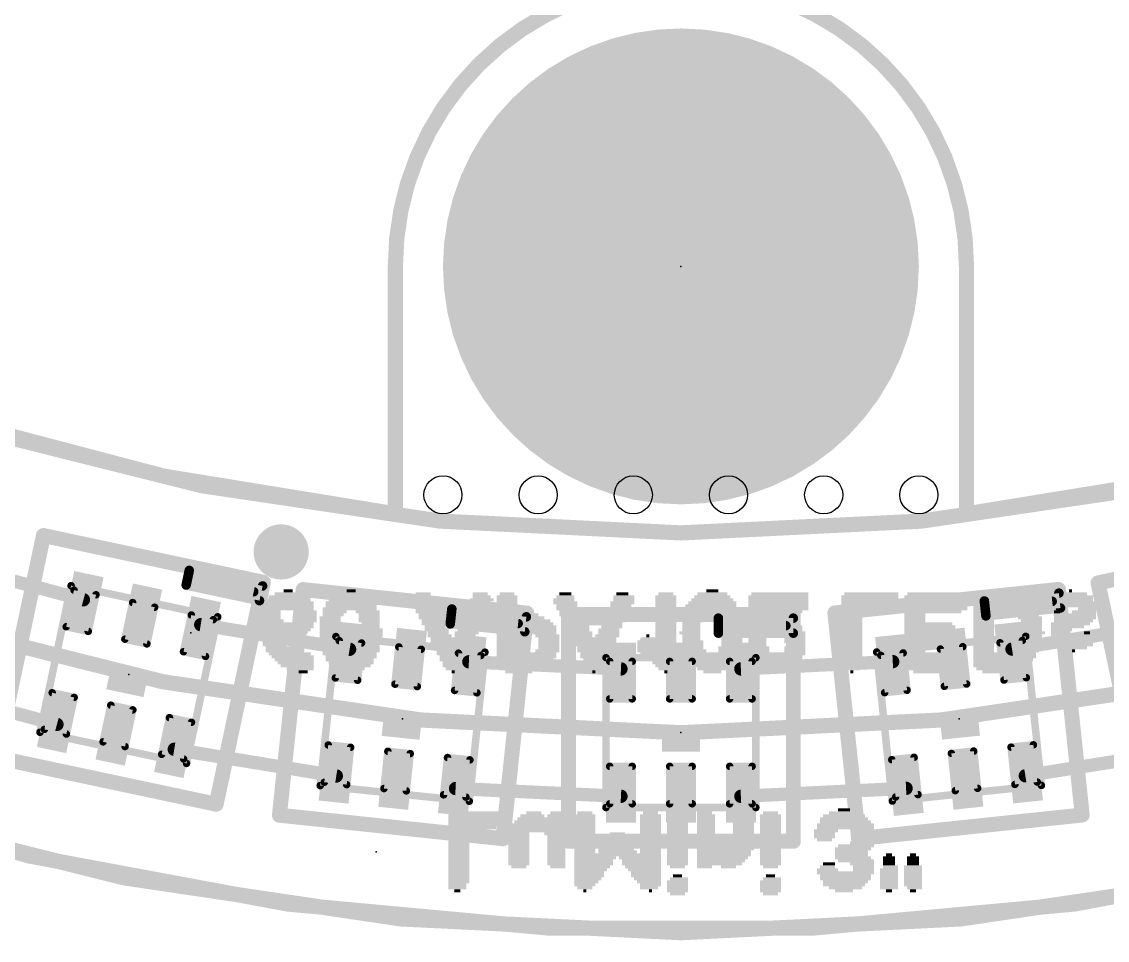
# Model space of a CAD drawing. Extents: x -10 to 92, y -62 to 76.
# Drawn here: x 29.3 to 43.79, y -0.1 to 12.15 of the extents above; entities that cross this region are included whole.
import ezdxf

# ---------------------------------------------------------------- set-up
doc = ezdxf.new("R2010")
doc.units = 0
for name, color, linetype in [('1', 12, 'CONTINUOUS'), ('16', 132, 'CONTINUOUS'), ('17', 110, 'CONTINUOUS'), ('18', 110, 'CONTINUOUS'), ('20', 53, 'CONTINUOUS'), ('21', 41, 'CONTINUOUS'), ('22', 40, 'CONTINUOUS'), ('23', 53, 'CONTINUOUS'), ('24', 53, 'CONTINUOUS'), ('51', 53, 'CONTINUOUS')]:
    doc.layers.add(name, color=color, linetype=linetype)

# ---------------------------------------------------------------- blocks, each defined once
blk = doc.blocks.new('RECT')
blk.add_solid([(-0.5, -0.5), (0.5, -0.5), (-0.5, 0.5), (0.5, 0.5)])
blk = doc.blocks.new('ROUNDP')
at = {"const_width": 0.5}
blk.add_lwpolyline([(0, -0.25, 1), (0, 0.25, 1), (0, -0.25)], format="xyb", dxfattribs=at)
blk = doc.blocks.new('ROUNDV')
at = {"const_width": 0.5}
blk.add_lwpolyline([(0, -0.25, 1), (0, 0.25, 1), (0, -0.25)], format="xyb", dxfattribs=at)

msp = doc.modelspace()

# ---------------------------------------------------------------- linework, layer by layer
at = {"layer": '1'}
for points, const_width in [([(38.1, 76.2, 2.4142), (76.2, 38.1)], 0.2032), ([(38.1, 73.533, 2.4142), (73.533, 38.1)], 0.2032), ([(30.1167, 4.3991, 1), (30.1397, 4.4849)], 0.0889), ([(31.7005, 4.1532, 1), (31.686, 4.0655)], 0.0889), ([(33.6725, 3.7375, 1), (33.687, 3.8252)], 0.0889), ([(42.5107, 3.8278, 1), (42.5247, 3.74)], 0.0889), ([(35.2731, 3.6585, 1), (35.2689, 3.5697)], 0.0889), ([(40.9286, 3.5723, 1), (40.9243, 3.6611)], 0.0889), ([(37.2979, 3.4751, 1), (37.3021, 3.5639)], 0.0889), ([(38.8979, 3.5639, 1), (38.9021, 3.4751)], 0.0889), ([(29.7632, 2.7362, 1), (29.7863, 2.8221)], 0.0889), ([(31.347, 2.4903, 1), (31.3326, 2.4026)], 0.0889), ([(33.4948, 2.0468, 1), (33.5093, 2.1346)], 0.0889), ([(42.6884, 2.1371, 1), (42.7024, 2.0493)], 0.0889), ([(35.0954, 1.9679, 1), (35.0912, 1.879)], 0.0889), ([(37.2979, 1.7751, 1), (37.3021, 1.8639)], 0.0889), ([(38.8979, 1.8639, 1), (38.9021, 1.7751)], 0.0889), ([(41.1063, 1.8816, 1), (41.102, 1.9704)], 0.0889)]:
    msp.add_lwpolyline(points, format="xyb", dxfattribs=dict(at, const_width=const_width))
at = {"layer": '1', "const_width": 0.1778}
for points in [[(28.1787, 4.9655), (30.1282, 4.442)], [(31.6932, 4.1093), (33.6797, 3.7814)], [(42.5177, 3.7839), (44.5017, 4.1017)], [(35.271, 3.6141), (37.3, 3.5195)], [(40.9265, 3.6167), (38.9, 3.5195)], [(27.6533, 3.3487), (29.7748, 2.7791)], [(31.3398, 2.4465), (33.5021, 2.0907)], [(42.6954, 2.0932), (44.8551, 2.4389)], [(35.0933, 1.9235), (37.3, 1.8195)], [(38.9, 1.8195), (41.1042, 1.926)]]:
    msp.add_lwpolyline(points, dxfattribs=at)
at = {"layer": '16', "const_width": 0.2032}
msp.add_lwpolyline([(0, 38.1, 2.4142), (38.1, 76.2)], format="xyb", dxfattribs=at)
at = {"layer": '20'}
for points, const_width in [([(5.588, 34.29, 0.3492), (34.29, 5.588)], 0.2032), ([(41.91, 5.588, 0.3492), (70.612, 34.29)], 0.2032), ([(38.1, 12.7, 0.4142), (34.29, 8.89)], 0.2032), ([(41.91, 8.89, 0.4142), (38.1, 12.7)], 0.2032), ([(34.3408, 8.89, 1), (34.2392, 8.89)], 0.1016), ([(41.9608, 8.89, 1), (41.8592, 8.89)], 0.1016), ([(13.8176, 8.7376, 0.359), (62.3824, 8.7376)], 0.2032), ([(34.2392, 8.89, 1), (34.3408, 8.89)], 0.1016), ([(41.8592, 8.89, 1), (41.9608, 8.89)], 0.1016), ([(34.2842, 5.5375, 1), (34.2958, 5.6385)], 0.1016), ([(41.9042, 5.6385, 1), (41.9158, 5.5375)], 0.1016), ([(34.2392, 5.588, 1), (34.3408, 5.588)], 0.1016), ([(41.8592, 5.588, 1), (41.9608, 5.588)], 0.1016)]:
    msp.add_lwpolyline(points, format="xyb", dxfattribs=dict(at, const_width=const_width))
at = {"layer": '20', "const_width": 0.2032}
for points in [[(34.29, 5.588), (34.29, 8.89)], [(41.91, 8.89), (41.91, 5.588)]]:
    msp.add_lwpolyline(points, dxfattribs=at)
at = {"layer": '20'}
for centre in [(34.925, 5.842), (36.195, 5.842), (37.465, 5.842), (38.735, 5.842), (40.005, 5.842), (41.275, 5.842)]:
    msp.add_circle(centre, 0.254, dxfattribs=at)
at = {"layer": '21'}
for points, const_width in [([(38.1, 0, 1), (38.1, 76.2, 1), (38.1, 0)], 0.2032), ([(38.1, 5.334, 1), (38.1, 70.866, 1), (38.1, 5.334)], 0.2032), ([(29.605, 5.3476, 1), (29.5843, 5.2497)], 0.1), ([(29.6436, 5.2883, 1), (29.5457, 5.309)], 0.1), ([(31.5264, 4.7672, 1), (31.5132, 4.705)], 0.0635), ([(31.5508, 4.7295, 1), (31.4887, 4.7427)], 0.0635), ([(31.5472, 4.865, 1), (31.534, 4.8029)], 0.0635), ([(31.5716, 4.8273, 1), (31.5095, 4.8405)], 0.0635), ([(31.5056, 4.6693, 1), (31.4924, 4.6072)], 0.0635), ([(31.4679, 4.6449, 1), (31.53, 4.6317)], 0.0635), ([(31.4887, 4.7427, 1), (31.5508, 4.7295)], 0.0635), ([(32.578, 4.6645, 1), (32.4802, 4.6853)], 0.1), ([(32.5498, 4.6194, 1), (32.4876, 4.6326)], 0.0635), ([(32.5187, 4.626, 1), (32.5395, 4.7238)], 0.1), ([(32.5121, 4.5949, 1), (32.5253, 4.6571)], 0.0635), ([(33.0648, 4.6273, 1), (33.0543, 4.5278)], 0.1), ([(33.1093, 4.5723, 1), (33.0098, 4.5828)], 0.1), ([(43.1876, 4.5853, 1), (43.0882, 4.5749)], 0.1), ([(43.1431, 4.5304, 1), (43.1327, 4.6298)], 0.1), ([(43.7147, 4.6777, 1), (43.6169, 4.6569)], 0.1), ([(43.6554, 4.7162, 1), (43.6762, 4.6184)], 0.1), ([(32.3935, 4.5179, 1), (32.4067, 4.58)], 0.0635), ([(32.4282, 4.4408, 1), (32.526, 4.42)], 0.1), ([(32.526, 4.42, 1), (32.4282, 4.4408)], 0.1), ([(32.4705, 4.3993, 1), (32.4837, 4.4614)], 0.0635), ([(43.1747, 4.5337, 1), (43.1115, 4.5271)], 0.0635), ([(43.1464, 4.4988, 1), (43.1398, 4.562)], 0.0635), ([(32.4461, 4.437, 1), (32.5082, 4.4238)], 0.0635), ([(35.0467, 4.3504, 1), (35.0401, 4.2872)], 0.0635), ([(35.075, 4.3155, 1), (35.0118, 4.3221)], 0.0635), ([(36.0929, 4.2588, 1), (35.9934, 4.2692)], 0.1), ([(36.0379, 4.2143, 1), (36.0484, 4.3137)], 0.1), ([(36.6, 4.2965, 1), (36.6, 4.1965)], 0.1), ([(36.65, 4.2465, 1), (36.55, 4.2465)], 0.1), ([(39.65, 4.2465, 1), (39.55, 4.2465)], 0.1), ([(39.6, 4.1965, 1), (39.6, 4.2965)], 0.1), ([(40.204, 4.2718, 1), (40.1046, 4.2613)], 0.1), ([(40.1491, 4.3163, 1), (40.1595, 4.2168)], 0.1), ([(42.1802, 4.4292, 1), (42.117, 4.4225)], 0.0635), ([(42.1453, 4.4574, 1), (42.1519, 4.3943)], 0.0635), ([(42.1557, 4.358, 1), (42.1624, 4.2948)], 0.0635), ([(42.1906, 4.3297, 1), (42.1275, 4.3231)], 0.0635), ([(42.1275, 4.3231, 1), (42.1906, 4.3297)], 0.0635), ([(43.0574, 4.3889, 1), (43.0508, 4.4521)], 0.0635), ([(43.2137, 4.3367, 1), (43.1143, 4.3263)], 0.1), ([(43.1143, 4.3263, 1), (43.2137, 4.3367)], 0.1), ([(43.1324, 4.3282, 1), (43.1956, 4.3348)], 0.0635), ([(43.1673, 4.2999, 1), (43.1607, 4.3631)], 0.0635), ([(35.0363, 4.2509, 1), (35.0296, 4.1878)], 0.0635), ([(35.0014, 4.2227, 1), (35.0645, 4.216)], 0.0635), ([(35.0645, 4.216, 1), (35.0014, 4.2227)], 0.0635), ([(36.0695, 4.2109, 1), (36.0063, 4.2176)], 0.0635), ([(36.0346, 4.1827, 1), (36.0412, 4.2458)], 0.0635), ([(38.6318, 4.1965, 1), (38.5682, 4.1965)], 0.0635), ([(38.6, 4.2283, 1), (38.6, 4.1648)], 0.0635), ([(39.6318, 4.1965, 1), (39.5682, 4.1965)], 0.0635), ([(39.6, 4.1648, 1), (39.6, 4.2283)], 0.0635), ([(42.1662, 4.2585, 1), (42.1728, 4.1954)], 0.0635), ([(42.1379, 4.2236, 1), (42.2011, 4.2303)], 0.0635), ([(35.0258, 4.1515, 1), (35.0192, 4.0883)], 0.0635), ([(34.9909, 4.1232, 1), (35.0541, 4.1166)], 0.0635), ([(35.9247, 4.0937, 1), (35.9313, 4.1568)], 0.0635), ([(35.9673, 4.0206, 1), (36.0667, 4.0101)], 0.1), ([(36.0667, 4.0101, 1), (35.9673, 4.0206)], 0.1), ([(36.0137, 3.9838, 1), (36.0203, 4.0469)], 0.0635), ([(38.6318, 4.0965, 1), (38.5682, 4.0965)], 0.0635), ([(38.5682, 4.0965, 1), (38.6318, 4.0965)], 0.0635), ([(38.6, 4.1283, 1), (38.6, 4.0648)], 0.0635), ([(38.6, 4.0283, 1), (38.6, 3.9648)], 0.0635), ([(39.5, 4.0648, 1), (39.5, 4.1283)], 0.0635), ([(39.65, 3.9965, 1), (39.55, 3.9965)], 0.1), ([(39.6, 3.9648, 1), (39.6, 4.0283)], 0.0635), ([(35.9854, 4.0187, 1), (36.0486, 4.012)], 0.0635), ([(38.5682, 3.9965, 1), (38.6318, 3.9965)], 0.0635), ([(39.55, 3.9965, 1), (39.65, 3.9965)], 0.1), ([(39.5682, 3.9965, 1), (39.6318, 3.9965)], 0.0635), ([(31.8508, 1.7245, 1), (31.9487, 1.7037)], 0.1), ([(31.8894, 1.6651, 1), (31.9101, 1.763)], 0.1), ([(32.7484, 1.6169, 1), (32.7379, 1.5174)], 0.1), ([(32.6934, 1.5724, 1), (32.7929, 1.5619)], 0.1), ([(43.4046, 1.5645, 1), (43.504, 1.5749)], 0.1), ([(43.4595, 1.52, 1), (43.4491, 1.6194)], 0.1), ([(35.677, 1.2588, 1), (35.7765, 1.2483)], 0.1), ([(35.7215, 1.2038, 1), (35.732, 1.3033)], 0.1), ([(36.6, 1.2695, 1), (36.6, 1.1695)], 0.1), ([(39.6, 1.1695, 1), (39.6, 1.2695)], 0.1), ([(40.4655, 1.3058, 1), (40.4759, 1.2064)], 0.1), ([(40.421, 1.2509, 1), (40.5204, 1.2613)], 0.1), ([(36.55, 1.2195, 1), (36.65, 1.2195)], 0.1), ([(39.55, 1.2195, 1), (39.65, 1.2195)], 0.1)]:
    msp.add_lwpolyline(points, format="xyb", dxfattribs=dict(at, const_width=const_width))
for points, const_width in [([(29.5947, 5.2986), (28.9653, 2.3378)], 0.2), ([(32.5291, 4.6749), (29.5947, 5.2986)], 0.2), ([(46.6003, 5.291), (43.6658, 4.6673)], 0.2), ([(31.499, 4.6383), (31.5198, 4.7361)], 0.127), ([(31.5198, 4.7361), (31.5406, 4.8339)], 0.127), ([(32.4001, 4.549), (31.5198, 4.7361)], 0.127), ([(31.5406, 4.8339), (32.5187, 4.626)], 0.127), ([(32.4771, 4.4304), (31.499, 4.6383)], 0.127), ([(32.4771, 4.4304), (32.5291, 4.6749)], 0.2), ([(32.5187, 4.626), (32.4771, 4.4304)], 0.127), ([(33.0596, 4.5776), (32.7432, 1.5672)], 0.2), ([(36.0431, 4.264), (33.0596, 4.5776)], 0.2), ([(43.1379, 4.5801), (40.1543, 4.2665)], 0.2), ([(43.164, 4.3315), (43.1379, 4.5801)], 0.2), ([(43.6658, 4.6673), (44.2952, 1.7064)], 0.2), ([(31.8997, 1.7141), (32.4771, 4.4304)], 0.2), ([(42.1486, 4.4259), (43.1431, 4.5304)], 0.127), ([(43.1431, 4.5304), (43.164, 4.3315)], 0.127), ([(35.0329, 4.2193), (35.0434, 4.3188)], 0.127), ([(35.0434, 4.3188), (36.0379, 4.2143)], 0.127), ([(36.017, 4.0154), (36.0431, 4.264)], 0.2), ([(39.6, 4.2465), (36.6, 4.2465)], 0.2), ([(36.6, 4.2465), (36.6, 1.2195)], 0.2), ([(39.6, 3.9965), (39.6, 4.2465)], 0.2), ([(40.1543, 4.2665), (40.4707, 1.2561)], 0.2), ([(42.159, 4.3264), (42.1486, 4.4259)], 0.127), ([(43.0541, 4.4205), (42.159, 4.3264)], 0.127), ([(42.1695, 4.227), (42.159, 4.3264)], 0.127), ([(43.164, 4.3315), (42.1695, 4.227)], 0.127), ([(43.4543, 1.5697), (43.164, 4.3315)], 0.2), ([(35.0225, 4.1199), (35.0329, 4.2193)], 0.127), ([(35.928, 4.1253), (35.0329, 4.2193)], 0.127), ([(36.0379, 4.2143), (36.017, 4.0154)], 0.127), ([(38.6, 4.0965), (38.6, 4.1965)], 0.127), ([(38.6, 4.1965), (39.6, 4.1965)], 0.127), ([(39.6, 4.1965), (39.6, 3.9965)], 0.127), ([(36.017, 4.0154), (35.0225, 4.1199)], 0.127), ([(35.7267, 1.2536), (36.017, 4.0154)], 0.2), ([(39.5, 4.0965), (38.6, 4.0965)], 0.127), ([(38.6, 3.9965), (38.6, 4.0965)], 0.127), ([(39.6, 3.9965), (38.6, 3.9965)], 0.127), ([(39.6, 1.2195), (39.6, 3.9965)], 0.2), ([(28.9653, 2.3378), (31.8997, 1.7141)], 0.2), ([(32.7432, 1.5672), (35.7267, 1.2536)], 0.2), ([(40.4707, 1.2561), (43.4543, 1.5697)], 0.2), ([(36.6, 1.2195), (39.6, 1.2195)], 0.2)]:
    msp.add_lwpolyline(points, dxfattribs=dict(at, const_width=const_width))
at = {"layer": '23'}
for p in [(38.1, 8.89), (30.734, 3.4442), (34.3865, 2.8524), (41.8109, 2.855), (38.1, 2.6695)]:
    msp.add_point(p, dxfattribs=at)
at = {"layer": '24'}
for p in [(31.5595, 4.0005), (34.036, 1.0795)]:
    msp.add_point(p, dxfattribs=at)
at = {"layer": '51', "const_width": 0.1}
for points in [[(29.5479, 2.674), (29.9638, 4.6303)], [(29.9638, 4.6303), (31.9201, 4.2145)], [(30.0023, 4.571), (29.8983, 4.0819)], [(30.2957, 4.5086), (30.0023, 4.571)], [(30.1918, 4.0195), (30.2957, 4.5086)], [(30.7848, 4.4047), (30.6808, 3.9156)], [(31.0782, 4.3423), (30.7848, 4.4047)], [(30.9743, 3.8532), (31.0782, 4.3423)], [(31.5673, 4.2383), (31.4634, 3.7493)], [(31.9201, 4.2145), (31.5042, 2.2582)], [(31.8608, 4.176), (31.5673, 4.2383)], [(31.7568, 3.6869), (31.8608, 4.176)], [(29.8983, 4.0819), (30.1918, 4.0195)], [(30.6808, 3.9156), (30.9743, 3.8532)], [(33.2875, 1.9624), (33.4965, 3.9515)], [(33.541, 3.8965), (33.4888, 3.3993)], [(33.4965, 3.9515), (35.4856, 3.7424)], [(33.8394, 3.8652), (33.541, 3.8965)], [(33.7871, 3.3679), (33.8394, 3.8652)], [(40.7119, 3.745), (42.7009, 3.954)], [(42.6564, 3.8991), (42.3581, 3.8677)], [(42.3581, 3.8677), (42.4103, 3.3704)], [(42.7087, 3.4018), (42.6564, 3.8991)], [(42.7009, 3.954), (42.91, 1.965)], [(31.4634, 3.7493), (31.7568, 3.6869)], [(34.3366, 3.8129), (34.2844, 3.3156)], [(34.635, 3.7815), (34.3366, 3.8129)], [(34.5827, 3.2843), (34.635, 3.7815)], [(35.1323, 3.7293), (35.08, 3.232)], [(35.4306, 3.6979), (35.1323, 3.7293)], [(35.4856, 3.7424), (35.2765, 1.7534)], [(40.9209, 1.7559), (40.7119, 3.745)], [(41.0652, 3.7318), (40.7668, 3.7005)], [(41.1175, 3.2346), (41.0652, 3.7318)], [(41.8608, 3.8154), (41.5625, 3.7841)], [(41.5625, 3.7841), (41.6147, 3.2868)], [(41.9131, 3.3182), (41.8608, 3.8154)], [(35.3784, 3.2006), (35.4306, 3.6979)], [(37.1, 1.6695), (37.1, 3.6695)], [(37.1, 3.6695), (39.1, 3.6695)], [(37.45, 3.6195), (37.15, 3.6195)], [(37.15, 3.6195), (37.15, 3.1195)], [(37.45, 3.1195), (37.45, 3.6195)], [(38.25, 3.6195), (37.95, 3.6195)], [(37.95, 3.6195), (37.95, 3.1195)], [(38.25, 3.1195), (38.25, 3.6195)], [(39.05, 3.6195), (38.75, 3.6195)], [(38.75, 3.6195), (38.75, 3.1195)], [(39.05, 3.1195), (39.05, 3.6195)], [(39.1, 3.6695), (39.1, 1.6695)], [(40.7668, 3.7005), (40.8191, 3.2032)], [(33.4888, 3.3993), (33.7871, 3.3679)], [(34.2844, 3.3156), (34.5827, 3.2843)], [(41.6147, 3.2868), (41.9131, 3.3182)], [(42.4103, 3.3704), (42.7087, 3.4018)], [(29.6072, 2.7125), (29.7112, 3.2016)], [(29.7112, 3.2016), (30.0046, 3.1392)], [(30.0046, 3.1392), (29.9007, 2.6501)], [(35.08, 3.232), (35.3784, 3.2006)], [(40.8191, 3.2032), (41.1175, 3.2346)], [(30.3898, 2.5462), (30.4937, 3.0353)], [(30.4937, 3.0353), (30.7872, 2.9729)], [(37.15, 3.1195), (37.45, 3.1195)], [(37.95, 3.1195), (38.25, 3.1195)], [(38.75, 3.1195), (39.05, 3.1195)], [(30.7872, 2.9729), (30.6832, 2.4838)], [(31.2762, 2.8689), (31.1723, 2.3799)], [(31.5697, 2.8066), (31.2762, 2.8689)], [(29.9007, 2.6501), (29.6072, 2.7125)], [(31.4657, 2.3175), (31.5697, 2.8066)], [(31.5042, 2.2582), (29.5479, 2.674)], [(30.6832, 2.4838), (30.3898, 2.5462)], [(33.3424, 2.0069), (33.3947, 2.5042)], [(33.3947, 2.5042), (33.693, 2.4728)], [(33.693, 2.4728), (33.6408, 1.9756)], [(34.138, 1.9233), (34.1903, 2.4206)], [(34.1903, 2.4206), (34.4887, 2.3892)], [(41.7088, 2.3917), (42.0072, 2.4231)], [(42.0072, 2.4231), (42.0594, 1.9258)], [(42.8028, 2.5067), (42.5044, 2.4754)], [(42.5044, 2.4754), (42.5567, 1.9781)], [(42.855, 2.0095), (42.8028, 2.5067)], [(31.1723, 2.3799), (31.4657, 2.3175)], [(34.4887, 2.3892), (34.4364, 1.8919)], [(34.9859, 2.3369), (34.9337, 1.8397)], [(35.2843, 2.3056), (34.9859, 2.3369)], [(35.232, 1.8083), (35.2843, 2.3056)], [(40.9132, 2.3081), (41.2115, 2.3395)], [(40.9654, 1.8109), (40.9132, 2.3081)], [(41.2115, 2.3395), (41.2638, 1.8422)], [(41.7611, 1.8945), (41.7088, 2.3917)], [(37.15, 1.7195), (37.15, 2.2195)], [(37.15, 2.2195), (37.45, 2.2195)], [(37.45, 2.2195), (37.45, 1.7195)], [(37.95, 1.7195), (37.95, 2.2195)], [(37.95, 2.2195), (38.25, 2.2195)], [(38.25, 2.2195), (38.25, 1.7195)], [(38.75, 2.2195), (38.75, 1.7195)], [(39.05, 2.2195), (38.75, 2.2195)], [(39.05, 1.7195), (39.05, 2.2195)], [(33.6408, 1.9756), (33.3424, 2.0069)], [(42.5567, 1.9781), (42.855, 2.0095)], [(35.2765, 1.7534), (33.2875, 1.9624)], [(34.4364, 1.8919), (34.138, 1.9233)], [(34.9337, 1.8397), (35.232, 1.8083)], [(42.91, 1.965), (40.9209, 1.7559)], [(41.2638, 1.8422), (40.9654, 1.8109)], [(42.0594, 1.9258), (41.7611, 1.8945)], [(37.45, 1.7195), (37.15, 1.7195)], [(38.25, 1.7195), (37.95, 1.7195)], [(38.75, 1.7195), (39.05, 1.7195)], [(39.1, 1.6695), (37.1, 1.6695)]]:
    msp.add_lwpolyline(points, dxfattribs=at)
at = {"layer": '51', "const_width": 0.05}
for points in [[(29.969, 4.6548, 1), (29.9586, 4.6058)], [(29.9882, 4.6251, 1), (29.9393, 4.6355)], [(30.0075, 4.5955, 1), (29.9971, 4.5465)], [(30.0267, 4.5658, 1), (29.9778, 4.5762)], [(30.3202, 4.5034, 1), (30.2713, 4.5138)], [(30.2905, 4.4842, 1), (30.3009, 4.5331)], [(30.79, 4.4291, 1), (30.7796, 4.3802)], [(30.8092, 4.3995, 1), (30.7603, 4.4099)], [(31.1027, 4.3371, 1), (31.0538, 4.3475)], [(31.073, 4.3178, 1), (31.0834, 4.3667)], [(31.5725, 4.2628, 1), (31.5621, 4.2139)], [(31.5918, 4.2331, 1), (31.5429, 4.2435)], [(31.8852, 4.1708, 1), (31.8363, 4.1812)], [(31.8556, 4.1515, 1), (31.866, 4.2004)], [(31.9445, 4.2093, 1), (31.8956, 4.2197)], [(31.9149, 4.19, 1), (31.9253, 4.2389)], [(29.9035, 4.1064, 1), (29.8931, 4.0575)], [(29.8739, 4.0871, 1), (29.9228, 4.0767)], [(30.1866, 3.9951, 1), (30.197, 4.044)], [(30.1673, 4.0247, 1), (30.2162, 4.0143)], [(30.686, 3.94, 1), (30.6756, 3.8911)], [(30.6564, 3.9208, 1), (30.7053, 3.9104)], [(33.4991, 3.9763, 1), (33.4939, 3.9266)], [(33.5214, 3.9489, 1), (33.4717, 3.9541)], [(33.5436, 3.9214, 1), (33.5384, 3.8717)], [(33.5659, 3.8939, 1), (33.5162, 3.8991)], [(33.8642, 3.8625, 1), (33.8145, 3.8678)], [(33.8368, 3.8403, 1), (33.842, 3.89)], [(42.3829, 3.8703, 1), (42.3332, 3.8651)], [(42.3555, 3.8926, 1), (42.3607, 3.8428)], [(42.6813, 3.9017, 1), (42.6316, 3.8964)], [(42.659, 3.8742, 1), (42.6538, 3.9239)], [(42.7258, 3.9566, 1), (42.6761, 3.9514)], [(42.7035, 3.9291, 1), (42.6983, 3.9789)], [(30.9498, 3.8584, 1), (30.9987, 3.848)], [(30.9691, 3.8288, 1), (30.9795, 3.8777)], [(31.4686, 3.7737, 1), (31.4582, 3.7248)], [(31.4389, 3.7545, 1), (31.4878, 3.7441)], [(34.3393, 3.8378, 1), (34.334, 3.788)], [(34.3615, 3.8103, 1), (34.3118, 3.8155)], [(34.6599, 3.7789, 1), (34.6101, 3.7841)], [(34.6324, 3.7567, 1), (34.6376, 3.8064)], [(35.1349, 3.7541, 1), (35.1296, 3.7044)], [(35.1571, 3.7267, 1), (35.1074, 3.7319)], [(35.5104, 3.7398, 1), (35.4607, 3.745)], [(35.483, 3.7175, 1), (35.4882, 3.7673)], [(40.7368, 3.7476, 1), (40.687, 3.7423)], [(40.7093, 3.7698, 1), (40.7145, 3.7201)], [(41.0901, 3.7344, 1), (41.0403, 3.7292)], [(41.0678, 3.7069, 1), (41.0626, 3.7567)], [(41.5873, 3.7867, 1), (41.5376, 3.7815)], [(41.5598, 3.8089, 1), (41.5651, 3.7592)], [(41.8857, 3.818, 1), (41.836, 3.8128)], [(41.8634, 3.7906, 1), (41.8582, 3.8403)], [(31.7323, 3.6921, 1), (31.7813, 3.6817)], [(31.7516, 3.6624, 1), (31.762, 3.7113)], [(35.4555, 3.6953, 1), (35.4058, 3.7005)], [(35.428, 3.673, 1), (35.4332, 3.7228)], [(37.125, 3.6695, 1), (37.075, 3.6695)], [(37.1, 3.6945, 1), (37.1, 3.6445)], [(37.15, 3.6445, 1), (37.15, 3.5945)], [(37.175, 3.6195, 1), (37.125, 3.6195)], [(37.475, 3.6195, 1), (37.425, 3.6195)], [(37.45, 3.5945, 1), (37.45, 3.6445)], [(37.95, 3.6445, 1), (37.95, 3.5945)], [(37.975, 3.6195, 1), (37.925, 3.6195)], [(38.275, 3.6195, 1), (38.225, 3.6195)], [(38.25, 3.5945, 1), (38.25, 3.6445)], [(38.75, 3.6445, 1), (38.75, 3.5945)], [(38.775, 3.6195, 1), (38.725, 3.6195)], [(39.075, 3.6195, 1), (39.025, 3.6195)], [(39.05, 3.5945, 1), (39.05, 3.6445)], [(39.125, 3.6695, 1), (39.075, 3.6695)], [(39.1, 3.6445, 1), (39.1, 3.6945)], [(40.7917, 3.7031, 1), (40.742, 3.6978)], [(40.7642, 3.7253, 1), (40.7695, 3.6756)], [(33.4914, 3.4241, 1), (33.4861, 3.3744)], [(33.4639, 3.4019, 1), (33.5136, 3.3966)], [(33.7623, 3.3705, 1), (33.812, 3.3653)], [(33.7845, 3.343, 1), (33.7897, 3.3928)], [(34.287, 3.3405, 1), (34.2818, 3.2908)], [(34.2595, 3.3182, 1), (34.3092, 3.313)], [(34.5801, 3.2594, 1), (34.5853, 3.3091)], [(41.6121, 3.3117, 1), (41.6173, 3.2619)], [(41.8882, 3.3156, 1), (41.9379, 3.3208)], [(41.9157, 3.2933, 1), (41.9105, 3.343)], [(42.4077, 3.3953, 1), (42.413, 3.3456)], [(42.3855, 3.3678, 1), (42.4352, 3.3731)], [(42.6838, 3.3992, 1), (42.7336, 3.4044)], [(42.7113, 3.3769, 1), (42.7061, 3.4267)], [(29.7164, 3.226, 1), (29.706, 3.1771)], [(29.7357, 3.1964, 1), (29.6867, 3.2068)], [(30.0291, 3.134, 1), (29.9802, 3.1444)], [(29.9994, 3.1148, 1), (30.0098, 3.1637)], [(34.5579, 3.2869, 1), (34.6076, 3.2817)], [(35.0826, 3.2569, 1), (35.0774, 3.2071)], [(35.0551, 3.2346, 1), (35.1049, 3.2294)], [(35.3535, 3.2033, 1), (35.4032, 3.198)], [(35.3757, 3.1758, 1), (35.381, 3.2255)], [(40.8165, 3.2281, 1), (40.8217, 3.1783)], [(40.7942, 3.2006, 1), (40.844, 3.2058)], [(41.0926, 3.2319, 1), (41.1423, 3.2372)], [(41.1201, 3.2097, 1), (41.1148, 3.2594)], [(41.5899, 3.2842, 1), (41.6396, 3.2894)], [(30.4989, 3.0597, 1), (30.4885, 3.0108)], [(30.5182, 3.0301, 1), (30.4693, 3.0405)], [(37.15, 3.1445, 1), (37.15, 3.0945)], [(37.125, 3.1195, 1), (37.175, 3.1195)], [(37.425, 3.1195, 1), (37.475, 3.1195)], [(37.45, 3.0945, 1), (37.45, 3.1445)], [(37.95, 3.1445, 1), (37.95, 3.0945)], [(37.925, 3.1195, 1), (37.975, 3.1195)], [(38.225, 3.1195, 1), (38.275, 3.1195)], [(38.25, 3.0945, 1), (38.25, 3.1445)], [(38.75, 3.1445, 1), (38.75, 3.0945)], [(38.725, 3.1195, 1), (38.775, 3.1195)], [(39.025, 3.1195, 1), (39.075, 3.1195)], [(39.05, 3.0945, 1), (39.05, 3.1445)], [(30.8116, 2.9677, 1), (30.7627, 2.9781)], [(30.782, 2.9484, 1), (30.7924, 2.9973)], [(31.2814, 2.8934, 1), (31.271, 2.8445)], [(31.3007, 2.8637, 1), (31.2518, 2.8741)], [(29.6124, 2.737, 1), (29.602, 2.6881)], [(31.5941, 2.8014, 1), (31.5452, 2.8118)], [(31.5645, 2.7821, 1), (31.5749, 2.831)], [(29.5531, 2.6985, 1), (29.5427, 2.6495)], [(29.5235, 2.6792, 1), (29.5724, 2.6688)], [(29.5828, 2.7177, 1), (29.6317, 2.7073)], [(29.8762, 2.6553, 1), (29.9251, 2.6449)], [(29.8955, 2.6257, 1), (29.9059, 2.6746)], [(30.395, 2.5706, 1), (30.3846, 2.5217)], [(30.3653, 2.5514, 1), (30.4142, 2.541)], [(30.6587, 2.489, 1), (30.7077, 2.4786)], [(30.678, 2.4594, 1), (30.6884, 2.5083)], [(33.3973, 2.529, 1), (33.3921, 2.4793)], [(33.4195, 2.5016, 1), (33.3698, 2.5068)], [(33.7179, 2.4702, 1), (33.6682, 2.4754)], [(33.6904, 2.448, 1), (33.6957, 2.4977)], [(34.1929, 2.4454, 1), (34.1877, 2.3957)], [(34.2152, 2.4179, 1), (34.1654, 2.4232)], [(42.032, 2.4257, 1), (41.9823, 2.4205)], [(42.0098, 2.3982, 1), (42.0045, 2.448)], [(42.5018, 2.5002, 1), (42.507, 2.4505)], [(42.5293, 2.478, 1), (42.4796, 2.4728)], [(42.8276, 2.5093, 1), (42.7779, 2.5041)], [(42.8054, 2.4819, 1), (42.8002, 2.5316)], [(31.1775, 2.4043, 1), (31.1671, 2.3554)], [(31.1478, 2.3851, 1), (31.1967, 2.3747)], [(31.4413, 2.3227, 1), (31.4902, 2.3123)], [(31.4605, 2.293, 1), (31.4709, 2.3419)], [(34.5135, 2.3866, 1), (34.4638, 2.3918)], [(34.486, 2.3643, 1), (34.4913, 2.4141)], [(34.9885, 2.3618, 1), (34.9833, 2.3121)], [(35.0108, 2.3343, 1), (34.9611, 2.3396)], [(35.3091, 2.303, 1), (35.2594, 2.3082)], [(35.2817, 2.2807, 1), (35.2869, 2.3304)], [(40.938, 2.3107, 1), (40.8883, 2.3055)], [(40.9106, 2.333, 1), (40.9158, 2.2833)], [(41.2364, 2.3421, 1), (41.1867, 2.3369)], [(41.2142, 2.3146, 1), (41.2089, 2.3643)], [(41.7337, 2.3944, 1), (41.6839, 2.3891)], [(41.7062, 2.4166, 1), (41.7114, 2.3669)], [(31.4798, 2.2634, 1), (31.5287, 2.253)], [(31.499, 2.2337, 1), (31.5094, 2.2826)], [(37.175, 2.2195, 1), (37.125, 2.2195)], [(37.15, 2.2445, 1), (37.15, 2.1945)], [(37.475, 2.2195, 1), (37.425, 2.2195)], [(37.45, 2.1945, 1), (37.45, 2.2445)], [(37.975, 2.2195, 1), (37.925, 2.2195)], [(37.95, 2.2445, 1), (37.95, 2.1945)], [(38.275, 2.2195, 1), (38.225, 2.2195)], [(38.25, 2.1945, 1), (38.25, 2.2445)], [(38.775, 2.2195, 1), (38.725, 2.2195)], [(38.75, 2.2445, 1), (38.75, 2.1945)], [(39.075, 2.2195, 1), (39.025, 2.2195)], [(39.05, 2.1945, 1), (39.05, 2.2445)], [(33.345, 2.0318, 1), (33.3398, 1.9821)], [(33.3176, 2.0095, 1), (33.3673, 2.0043)], [(42.5541, 2.003, 1), (42.5593, 1.9532)], [(42.8302, 2.0068, 1), (42.8799, 2.0121)], [(42.8577, 1.9846, 1), (42.8524, 2.0343)], [(33.2901, 1.9873, 1), (33.2849, 1.9376)], [(33.2626, 1.965, 1), (33.3123, 1.9598)], [(33.6159, 1.9782, 1), (33.6656, 1.973)], [(33.6382, 1.9507, 1), (33.6434, 2.0004)], [(34.1407, 1.9482, 1), (34.1354, 1.8984)], [(34.1132, 1.9259, 1), (34.1629, 1.9207)], [(34.4115, 1.8946, 1), (34.4613, 1.8893)], [(34.4338, 1.8671, 1), (34.439, 1.9168)], [(34.9363, 1.8645, 1), (34.931, 1.8148)], [(41.2664, 1.8174, 1), (41.2612, 1.8671)], [(41.7584, 1.9193, 1), (41.7637, 1.8696)], [(41.7362, 1.8919, 1), (41.7859, 1.8971)], [(42.0346, 1.9232, 1), (42.0843, 1.9285)], [(42.062, 1.901, 1), (42.0568, 1.9507)], [(42.5318, 1.9755, 1), (42.5815, 1.9807)], [(42.8851, 1.9624, 1), (42.9349, 1.9676)], [(42.9126, 1.9401, 1), (42.9074, 1.9898)], [(34.9088, 1.8423, 1), (34.9585, 1.8371)], [(35.2071, 1.8109, 1), (35.2569, 1.8057)], [(35.2294, 1.7835, 1), (35.2346, 1.8332)], [(35.2516, 1.756, 1), (35.3014, 1.7508)], [(35.2739, 1.7285, 1), (35.2791, 1.7782)], [(37.15, 1.7445, 1), (37.15, 1.6945)], [(37.125, 1.7195, 1), (37.175, 1.7195)], [(37.425, 1.7195, 1), (37.475, 1.7195)], [(37.45, 1.6945, 1), (37.45, 1.7445)], [(37.95, 1.7445, 1), (37.95, 1.6945)], [(37.925, 1.7195, 1), (37.975, 1.7195)], [(38.225, 1.7195, 1), (38.275, 1.7195)], [(38.25, 1.6945, 1), (38.25, 1.7445)], [(38.75, 1.7445, 1), (38.75, 1.6945)], [(38.725, 1.7195, 1), (38.775, 1.7195)], [(39.025, 1.7195, 1), (39.075, 1.7195)], [(39.05, 1.6945, 1), (39.05, 1.7445)], [(40.9183, 1.7808, 1), (40.9236, 1.731)], [(40.8961, 1.7533, 1), (40.9458, 1.7585)], [(40.9628, 1.8357, 1), (40.9681, 1.786)], [(40.9406, 1.8082, 1), (40.9903, 1.8135)], [(41.2389, 1.8396, 1), (41.2887, 1.8448)], [(37.1, 1.6945, 1), (37.1, 1.6445)], [(37.075, 1.6695, 1), (37.125, 1.6695)], [(39.075, 1.6695, 1), (39.125, 1.6695)], [(39.1, 1.6445, 1), (39.1, 1.6945)]]:
    msp.add_lwpolyline(points, format="xyb", dxfattribs=at)

# ---------------------------------------------------------------- block references
at = {"layer": '1', "xscale": 0.7, "yscale": 0.4}
for p, rotation in [((30.1282, 4.442), 78), ((30.9107, 4.2757), 78), ((31.6932, 4.1093), 78), ((33.6797, 3.7814), 84), ((34.4754, 3.6978), 84), ((41.7221, 3.7003), 96), ((42.5177, 3.7839), 96), ((35.271, 3.6141), 84), ((40.9265, 3.6167), 96), ((37.3, 3.5195), 90), ((38.1, 3.5195), 90), ((38.9, 3.5195), 90), ((29.7748, 2.7791), 78), ((30.5573, 2.6128), 78), ((31.3398, 2.4465), 78), ((33.5021, 2.0907), 84), ((34.2977, 2.0071), 84), ((41.8998, 2.0096), 96), ((42.6954, 2.0932), 96), ((35.0933, 1.9235), 84), ((41.1042, 1.926), 96), ((37.3, 1.8195), 90), ((38.1, 1.8195), 90), ((38.9, 1.8195), 90)]:
    msp.add_blockref('RECT', p, dxfattribs=dict(at, rotation=rotation))
at = {"layer": '17', "xscale": 6.35, "yscale": 6.35}
msp.add_blockref('ROUNDP', (38.1, 8.89), dxfattribs=at)
msp.add_blockref('ROUNDP', (38.1, 8.89), dxfattribs=at)
at = {"layer": '18', "xscale": 0.7366, "yscale": 0.7366}
msp.add_blockref('ROUNDV', (32.766, 5.08), dxfattribs=at)
msp.add_blockref('ROUNDV', (32.766, 5.08), dxfattribs=at)
at = {"layer": '22', "yscale": 0.04}
for p, xscale in [((32.8595, 4.4805), 0.52), ((32.8595, 4.5205), 0.36), ((32.8595, 4.5605), 0.12), ((33.6795, 4.4805), 0.48), ((33.6995, 4.5205), 0.36), ((33.6995, 4.5605), 0.12), ((34.6395, 4.4805), 0.24), ((34.6595, 4.5205), 0.2), ((35.4195, 4.5205), 0.2), ((35.4395, 4.4805), 0.24), ((35.7795, 4.4805), 0.28), ((35.7795, 4.5205), 0.2), ((36.5595, 4.4805), 0.24), ((36.5595, 4.5205), 0.16), ((37.3395, 4.4805), 0.28), ((37.3195, 4.5205), 0.16), ((37.8995, 4.4805), 0.28), ((37.8995, 4.5205), 0.2), ((38.5195, 4.4805), 0.48), ((38.5195, 4.5205), 0.4), ((38.5195, 4.5605), 0.16), ((39.3995, 4.4805), 0.8), ((39.4195, 4.5205), 0.76), ((40.6195, 4.4805), 0.76), ((40.6395, 4.5205), 0.72), ((41.4995, 4.4805), 0.84), ((41.4995, 4.5205), 0.76), ((42.3195, 4.4805), 0.64), ((42.2995, 4.5205), 0.52), ((43.3195, 4.4805), 0.56), ((43.3195, 4.5205), 0.4), ((43.2995, 4.5605), 0.04), ((32.8595, 4.3605), 0.68), ((32.8595, 4.4405), 0.6), ((32.8795, 4.4005), 0.64), ((33.6795, 4.4005), 0.64), ((33.6995, 4.3605), 0.68), ((33.6995, 4.4405), 0.6), ((34.6595, 4.4405), 0.28), ((34.6595, 4.4005), 0.28), ((34.6795, 4.3605), 0.32), ((35.3995, 4.3605), 0.32), ((35.4395, 4.4405), 0.32), ((35.4195, 4.4005), 0.28), ((35.7795, 4.4405), 0.28), ((35.7795, 4.4005), 0.28), ((35.7795, 4.3605), 0.28), ((36.5395, 4.4405), 0.28), ((36.5595, 4.4005), 0.32), ((36.5795, 4.3605), 0.28), ((37.3195, 4.4005), 0.32), ((37.2995, 4.3605), 0.28), ((37.3395, 4.4405), 0.28), ((37.8995, 4.4405), 0.28), ((37.8995, 4.4005), 0.28), ((37.8995, 4.3605), 0.28), ((38.4995, 4.3605), 0.68), ((38.5195, 4.4005), 0.64), ((38.5195, 4.4405), 0.56), ((39.3995, 4.4405), 0.8), ((39.3995, 4.4005), 0.8), ((39.3995, 4.3605), 0.8), ((40.6195, 4.4405), 0.76), ((40.6195, 4.4005), 0.76), ((40.6195, 4.3605), 0.76), ((41.4995, 4.4405), 0.84), ((41.4995, 4.4005), 0.84), ((41.4995, 4.3605), 0.84), ((42.3595, 4.4405), 0.72), ((42.3795, 4.4005), 0.76), ((42.3995, 4.3605), 0.8), ((43.2995, 4.4405), 0.6), ((43.3195, 4.4005), 0.64), ((43.3395, 4.3605), 0.6), ((32.6195, 4.2405), 0.28), ((32.6195, 4.2005), 0.28), ((32.8595, 4.3205), 0.68), ((32.6395, 4.2805), 0.24), ((33.0995, 4.2805), 0.28), ((33.0995, 4.2405), 0.28), ((33.0995, 4.2005), 0.28), ((33.4195, 4.2005), 0.28), ((33.6795, 4.3205), 0.72), ((33.4795, 4.2805), 0.32), ((33.4595, 4.2405), 0.28), ((33.9195, 4.2805), 0.32), ((33.9395, 4.2405), 0.28), ((33.9395, 4.2005), 0.28), ((35.0395, 4.3205), 0.96), ((35.0395, 4.2805), 0.96), ((35.0395, 4.2405), 0.88), ((35.0395, 4.2005), 0.88), ((35.7795, 4.3205), 0.28), ((35.7795, 4.2805), 0.28), ((35.9195, 4.2405), 0.56), ((35.9595, 4.2005), 0.64), ((36.9395, 4.2805), 0.92), ((36.9395, 4.2405), 0.92), ((36.9395, 4.2005), 0.84), ((37.8995, 4.3205), 0.28), ((37.8995, 4.2805), 0.28), ((37.8995, 4.2405), 0.28), ((37.8995, 4.2005), 0.28), ((38.2795, 4.2805), 0.32), ((38.2595, 4.2405), 0.28), ((38.2595, 4.2005), 0.28), ((38.5195, 4.3205), 0.72), ((38.7195, 4.2805), 0.32), ((38.7395, 4.2405), 0.28), ((38.7795, 4.2005), 0.28), ((39.3995, 4.3205), 0.8), ((39.3795, 4.2805), 0.68), ((39.2995, 4.2405), 0.44), ((39.3395, 4.2005), 0.44), ((40.5795, 4.3205), 0.68), ((40.3795, 4.2805), 0.28), ((40.3795, 4.2405), 0.28), ((40.3795, 4.2005), 0.28), ((41.4995, 4.3205), 0.84), ((41.4595, 4.2805), 0.76), ((41.2195, 4.2405), 0.28), ((41.2195, 4.2005), 0.28), ((42.4195, 4.3205), 0.84), ((42.4395, 4.2805), 0.88), ((42.1395, 4.2405), 0.28), ((42.1395, 4.2005), 0.28), ((42.7195, 4.2405), 0.32), ((42.7595, 4.2005), 0.32), ((43.1395, 4.3205), 0.2), ((43.1195, 4.2805), 0.08), ((43.3795, 4.2005), 0.52), ((43.4195, 4.2405), 0.44), ((43.4795, 4.2805), 0.32), ((43.5195, 4.3205), 0.24), ((32.6395, 4.1605), 0.32), ((32.8395, 4.1205), 0.72), ((32.8395, 4.0805), 0.72), ((32.8195, 4.0405), 0.68), ((33.0795, 4.1605), 0.32), ((33.4195, 4.1605), 0.28), ((33.4195, 4.1205), 0.28), ((33.4195, 4.0805), 0.28), ((33.4195, 4.0405), 0.28), ((33.9395, 4.1605), 0.28), ((33.9595, 4.1205), 0.24), ((33.9595, 4.0805), 0.24), ((33.9795, 4.0405), 0.28), ((35.0395, 4.1605), 0.8), ((35.0395, 4.1205), 0.8), ((34.8195, 4.0805), 0.28), ((34.8395, 4.0405), 0.32), ((35.2595, 4.0805), 0.28), ((35.2595, 4.0405), 0.28), ((35.9995, 4.1605), 0.72), ((36.0195, 4.1205), 0.76), ((36.0395, 4.0805), 0.8), ((36.0395, 4.0405), 0.8), ((36.9395, 4.1605), 0.84), ((36.9395, 4.1205), 0.76), ((36.7195, 4.0805), 0.32), ((36.7395, 4.0405), 0.28), ((37.1395, 4.0405), 0.28), ((37.1795, 4.0805), 0.28), ((37.8995, 4.1605), 0.28), ((37.8995, 4.1205), 0.28), ((37.8995, 4.0805), 0.28), ((37.8995, 4.0405), 0.28), ((38.2595, 4.1605), 0.28), ((38.2395, 4.1205), 0.24), ((38.2395, 4.0805), 0.24), ((38.2395, 4.0405), 0.24), ((38.7795, 4.1605), 0.28), ((38.7795, 4.1205), 0.28), ((38.7795, 4.0805), 0.28), ((38.7795, 4.0405), 0.28), ((39.3995, 4.1605), 0.48), ((39.4595, 4.1205), 0.44), ((39.4995, 4.0805), 0.44), ((39.5395, 4.0405), 0.36), ((40.3795, 4.1605), 0.28), ((40.3795, 4.1205), 0.28), ((40.3795, 4.0805), 0.28), ((40.3795, 4.0405), 0.28), ((41.2195, 4.1605), 0.28), ((41.3995, 4.1205), 0.64), ((41.4195, 4.0805), 0.68), ((41.4195, 4.0405), 0.68), ((42.1395, 4.1605), 0.28), ((42.1395, 4.1205), 0.28), ((42.1395, 4.0805), 0.28), ((42.1395, 4.0405), 0.28), ((42.7795, 4.1605), 0.28), ((42.7795, 4.1205), 0.28), ((42.7995, 4.0805), 0.24), ((42.7995, 4.0405), 0.24), ((43.2995, 4.1205), 0.52), ((43.2595, 4.0805), 0.44), ((43.1795, 4.0405), 0.28), ((43.3395, 4.1605), 0.52), ((32.7995, 4.0005), 0.64), ((32.7795, 3.9605), 0.6), ((32.7595, 3.9205), 0.48), ((33.4195, 4.0005), 0.28), ((33.4195, 3.9605), 0.28), ((33.4195, 3.9205), 0.28), ((33.9795, 4.0005), 0.28), ((33.9795, 3.9605), 0.28), ((33.9595, 3.9205), 0.24), ((34.8595, 4.0005), 0.28), ((34.8795, 3.9605), 0.32), ((35.0595, 3.9205), 0.6), ((35.2395, 4.0005), 0.32), ((35.2195, 3.9605), 0.28), ((36.0395, 4.0005), 0.8), ((35.7795, 3.9605), 0.28), ((35.7795, 3.9205), 0.28), ((36.3195, 3.9605), 0.32), ((36.3395, 3.9205), 0.28), ((36.7595, 4.0005), 0.32), ((36.7795, 3.9605), 0.28), ((36.9395, 3.9205), 0.6), ((37.1195, 3.9605), 0.32), ((37.1395, 4.0005), 0.28), ((37.7995, 3.9205), 0.48), ((37.6595, 3.9605), 0.04), ((37.8995, 4.0005), 0.28), ((37.8995, 3.9605), 0.28), ((38.2195, 4.0005), 0.28), ((38.2395, 3.9605), 0.24), ((38.2395, 3.9205), 0.24), ((38.7795, 4.0005), 0.28), ((38.7795, 3.9605), 0.28), ((38.7795, 3.9205), 0.28), ((39.1195, 3.9605), 0.24), ((39.1195, 3.9205), 0.24), ((39.5795, 4.0005), 0.36), ((39.5995, 3.9605), 0.32), ((39.6195, 3.9205), 0.28), ((40.3795, 4.0005), 0.28), ((40.3795, 3.9605), 0.28), ((40.3795, 3.9205), 0.28), ((41.4195, 4.0005), 0.68), ((41.4195, 3.9605), 0.68), ((41.4195, 3.9205), 0.68), ((42.1395, 4.0005), 0.28), ((42.1395, 3.9605), 0.28), ((42.1395, 3.9205), 0.28), ((42.7795, 3.9205), 0.28), ((42.8195, 4.0005), 0.28), ((42.7995, 3.9605), 0.24), ((43.1595, 4.0005), 0.24), ((43.3195, 3.9605), 0.56), ((43.3195, 3.9205), 0.56), ((43.5195, 4.0005), 0.08), ((32.6595, 3.8805), 0.28), ((32.6795, 3.8405), 0.32), ((32.7195, 3.8005), 0.32), ((32.7595, 3.7605), 0.4), ((33.4195, 3.8805), 0.28), ((33.4195, 3.8405), 0.28), ((33.4595, 3.8005), 0.28), ((33.4595, 3.7605), 0.28), ((33.9195, 3.7605), 0.32), ((33.9395, 3.8405), 0.28), ((33.9395, 3.8005), 0.28), ((33.9595, 3.8805), 0.24), ((35.0395, 3.8805), 0.56), ((35.0595, 3.8405), 0.52), ((35.0395, 3.8005), 0.48), ((35.0595, 3.7605), 0.44), ((35.7795, 3.8805), 0.28), ((35.7795, 3.8405), 0.28), ((35.7795, 3.8005), 0.28), ((35.7795, 3.7605), 0.28), ((36.3195, 3.7605), 0.32), ((36.3395, 3.8805), 0.28), ((36.3395, 3.8405), 0.28), ((36.3395, 3.8005), 0.28), ((36.9595, 3.8805), 0.56), ((36.9395, 3.8405), 0.52), ((36.9595, 3.8005), 0.48), ((36.9395, 3.7605), 0.44), ((37.7795, 3.8805), 0.52), ((37.7795, 3.8405), 0.52), ((37.7795, 3.8005), 0.52), ((37.7795, 3.7605), 0.52), ((38.2595, 3.8805), 0.28), ((38.2595, 3.8405), 0.28), ((38.2595, 3.8005), 0.28), ((38.2795, 3.7605), 0.32), ((38.7395, 3.8005), 0.28), ((38.7395, 3.7605), 0.28), ((38.7795, 3.8805), 0.28), ((38.7795, 3.8405), 0.28), ((39.1195, 3.8805), 0.24), ((39.1195, 3.8405), 0.24), ((39.1395, 3.8005), 0.28), ((39.1395, 3.7605), 0.28), ((39.6195, 3.8805), 0.28), ((39.6195, 3.8005), 0.28), ((39.6195, 3.7605), 0.28), ((39.6395, 3.8405), 0.24), ((40.3795, 3.8805), 0.28), ((40.3795, 3.8405), 0.28), ((40.3795, 3.8005), 0.28), ((40.3795, 3.7605), 0.28), ((41.3795, 3.8805), 0.6), ((41.2195, 3.8405), 0.28), ((41.2195, 3.8005), 0.28), ((41.2195, 3.7605), 0.28), ((42.1395, 3.8805), 0.28), ((42.1395, 3.8405), 0.28), ((42.1395, 3.8005), 0.28), ((42.1395, 3.7605), 0.28), ((42.6795, 3.7605), 0.4), ((42.7195, 3.8005), 0.32), ((42.7595, 3.8405), 0.32), ((42.7795, 3.8805), 0.28), ((43.3195, 3.8805), 0.56), ((43.3395, 3.8405), 0.52), ((43.3395, 3.8005), 0.36), ((43.3395, 3.7605), 0.04), ((32.8795, 3.7205), 0.56), ((32.9195, 3.6805), 0.56), ((32.9395, 3.6405), 0.52), ((33.6795, 3.7205), 0.72), ((33.6995, 3.6805), 0.68), ((33.6795, 3.6405), 0.64), ((35.0395, 3.7205), 0.4), ((35.0595, 3.6805), 0.36), ((35.0395, 3.6405), 0.32), ((36.0395, 3.7205), 0.8), ((36.0395, 3.6805), 0.8), ((36.0195, 3.6405), 0.76), ((36.9595, 3.7205), 0.4), ((36.9395, 3.6805), 0.36), ((36.9595, 3.6405), 0.32), ((37.7995, 3.7205), 0.48), ((37.8395, 3.6805), 0.4), ((37.8595, 3.6405), 0.36), ((38.5195, 3.7205), 0.72), ((38.4995, 3.6805), 0.68), ((38.5195, 3.6405), 0.64), ((39.3795, 3.7205), 0.76), ((39.3795, 3.6805), 0.68), ((39.3795, 3.6405), 0.68), ((40.3795, 3.7205), 0.28), ((40.3795, 3.6805), 0.28), ((40.3795, 3.6405), 0.28), ((41.4795, 3.7205), 0.8), ((41.4995, 3.6805), 0.84), ((41.4995, 3.6405), 0.84), ((42.4195, 3.7205), 0.84), ((42.4195, 3.6805), 0.84), ((42.3995, 3.6405), 0.8), ((32.9595, 3.6005), 0.48), ((32.9795, 3.5605), 0.44), ((33.0195, 3.5205), 0.36), ((33.0595, 3.4805), 0.12), ((33.6995, 3.6005), 0.6), ((33.6995, 3.5605), 0.52), ((33.6795, 3.5205), 0.4), ((33.6795, 3.4805), 0.24), ((35.0595, 3.6005), 0.28), ((35.0395, 3.5605), 0.24), ((35.0595, 3.5205), 0.2), ((35.0595, 3.4805), 0.04), ((35.9995, 3.6005), 0.72), ((35.9795, 3.5605), 0.68), ((35.9595, 3.5205), 0.56), ((35.9395, 3.4805), 0.36), ((36.9395, 3.6005), 0.28), ((36.9595, 3.5605), 0.24), ((36.9395, 3.5205), 0.2), ((36.9395, 3.4805), 0.04), ((37.8795, 3.6005), 0.32), ((37.8995, 3.5605), 0.28), ((37.8995, 3.5205), 0.2), ((37.8995, 3.4805), 0.04), ((38.4995, 3.6005), 0.6), ((38.4995, 3.5605), 0.52), ((38.5195, 3.5205), 0.4), ((38.5195, 3.4805), 0.24), ((39.3795, 3.6005), 0.6), ((39.3795, 3.5605), 0.52), ((39.3795, 3.5205), 0.44), ((39.3595, 3.4805), 0.24), ((40.3795, 3.6005), 0.28), ((40.3795, 3.5605), 0.28), ((40.3795, 3.5205), 0.2), ((40.3795, 3.4805), 0.04), ((41.4995, 3.6005), 0.84), ((41.4995, 3.5605), 0.84), ((41.5195, 3.5205), 0.8), ((41.5195, 3.4805), 0.64), ((42.3795, 3.6005), 0.76), ((42.3395, 3.5605), 0.68), ((42.3195, 3.5205), 0.56), ((42.2795, 3.4805), 0.32), ((35.376, 1.5995), 0.68), ((36.136, 1.5995), 0.2), ((36.456, 1.5995), 0.2), ((36.816, 1.5995), 0.2), ((37.696, 1.5995), 0.2), ((38.056, 1.5995), 0.2), ((38.416, 1.5995), 0.2), ((38.936, 1.5995), 0.2), ((39.296, 1.5995), 0.2), ((40.276, 1.5995), 0.4), ((40.276, 1.6395), 0.16), ((35.376, 1.5595), 0.76), ((35.376, 1.5195), 0.76), ((35.376, 1.4795), 0.76), ((35.376, 1.4395), 0.76), ((36.196, 1.4395), 0.72), ((36.216, 1.4795), 0.68), ((36.236, 1.5195), 0.64), ((36.116, 1.5595), 0.32), ((36.436, 1.5595), 0.24), ((36.816, 1.5595), 0.28), ((36.816, 1.5195), 0.28), ((36.816, 1.4795), 0.28), ((36.816, 1.4395), 0.28), ((37.696, 1.5595), 0.28), ((37.696, 1.5195), 0.28), ((37.696, 1.4795), 0.28), ((37.696, 1.4395), 0.28), ((38.056, 1.5595), 0.28), ((38.056, 1.5195), 0.28), ((38.056, 1.4795), 0.28), ((38.056, 1.4395), 0.28), ((38.436, 1.5595), 0.24), ((38.436, 1.5195), 0.24), ((38.436, 1.4795), 0.24), ((38.436, 1.4395), 0.24), ((38.936, 1.5595), 0.28), ((38.936, 1.5195), 0.28), ((38.936, 1.4795), 0.28), ((38.936, 1.4395), 0.28), ((39.296, 1.5595), 0.28), ((39.296, 1.5195), 0.28), ((39.296, 1.4795), 0.28), ((39.296, 1.4395), 0.28), ((40.296, 1.4395), 0.76), ((40.276, 1.5195), 0.64), ((40.296, 1.4795), 0.68), ((40.276, 1.5595), 0.56), ((35.316, 1.3995), 0.64), ((35.136, 1.3595), 0.28), ((35.136, 1.3195), 0.28), ((36.176, 1.3595), 0.76), ((35.936, 1.3195), 0.28), ((36.196, 1.3995), 0.72), ((36.416, 1.3195), 0.28), ((36.816, 1.3995), 0.28), ((36.816, 1.3595), 0.28), ((36.816, 1.3195), 0.28), ((37.256, 1.3195), 0.2), ((37.696, 1.3995), 0.28), ((37.696, 1.3595), 0.28), ((37.696, 1.3195), 0.28), ((38.056, 1.3995), 0.28), ((38.056, 1.3595), 0.28), ((38.056, 1.3195), 0.28), ((38.436, 1.3995), 0.24), ((38.436, 1.3595), 0.24), ((38.436, 1.3195), 0.24), ((38.936, 1.3995), 0.28), ((38.936, 1.3595), 0.28), ((38.936, 1.3195), 0.28), ((39.296, 1.3995), 0.28), ((39.296, 1.3595), 0.28), ((39.296, 1.3195), 0.28), ((40.036, 1.3595), 0.32), ((40.016, 1.3195), 0.28), ((40.296, 1.3995), 0.76), ((40.536, 1.3595), 0.28), ((40.556, 1.3195), 0.24), ((35.136, 1.2795), 0.28), ((35.136, 1.2395), 0.28), ((35.136, 1.1995), 0.28), ((35.136, 1.1595), 0.28), ((35.936, 1.2795), 0.28), ((35.936, 1.2395), 0.28), ((35.936, 1.1995), 0.28), ((35.936, 1.1595), 0.28), ((36.436, 1.2795), 0.24), ((36.436, 1.2395), 0.24), ((36.436, 1.1995), 0.24), ((36.436, 1.1595), 0.24), ((36.816, 1.2795), 0.28), ((36.816, 1.2395), 0.28), ((36.816, 1.1995), 0.28), ((36.816, 1.1595), 0.28), ((37.256, 1.1595), 0.44), ((37.256, 1.1995), 0.36), ((37.256, 1.2795), 0.28), ((37.256, 1.2395), 0.28), ((37.696, 1.2795), 0.28), ((37.696, 1.2395), 0.28), ((37.696, 1.1995), 0.28), ((37.696, 1.1595), 0.28), ((38.056, 1.2795), 0.28), ((38.056, 1.2395), 0.28), ((38.056, 1.1995), 0.28), ((38.056, 1.1595), 0.28), ((38.436, 1.2795), 0.24), ((38.436, 1.2395), 0.24), ((38.436, 1.1995), 0.24), ((38.456, 1.1595), 0.28), ((38.936, 1.2795), 0.28), ((38.936, 1.2395), 0.28), ((38.936, 1.1995), 0.28), ((38.936, 1.1595), 0.28), ((39.296, 1.2795), 0.28), ((39.296, 1.2395), 0.28), ((39.296, 1.1995), 0.28), ((39.296, 1.1595), 0.28), ((40.016, 1.2795), 0.28), ((40.016, 1.2395), 0.2), ((40.436, 1.1595), 0.48), ((40.516, 1.1995), 0.32), ((40.536, 1.2395), 0.28), ((40.576, 1.2795), 0.28), ((35.136, 1.1195), 0.28), ((35.136, 1.0795), 0.28), ((35.136, 1.0395), 0.28), ((35.136, 0.9995), 0.28), ((35.936, 1.1195), 0.28), ((35.936, 1.0795), 0.28), ((35.936, 1.0395), 0.28), ((35.936, 0.9995), 0.28), ((36.436, 1.1195), 0.24), ((36.436, 1.0795), 0.24), ((36.436, 1.0395), 0.24), ((36.436, 0.9995), 0.24), ((36.816, 1.1195), 0.28), ((36.816, 1.0795), 0.28), ((37.256, 1.0395), 1.16), ((36.956, 0.9995), 0.56), ((37.236, 1.1195), 0.48), ((37.256, 1.0795), 0.52), ((37.556, 0.9995), 0.56), ((37.696, 1.1195), 0.28), ((37.696, 1.0795), 0.28), ((38.056, 1.1195), 0.28), ((38.056, 1.0795), 0.28), ((38.056, 1.0395), 0.28), ((38.056, 0.9995), 0.28), ((38.696, 1.1195), 0.76), ((38.676, 1.0795), 0.72), ((38.676, 1.0395), 0.72), ((38.656, 0.9995), 0.68), ((39.296, 1.1195), 0.28), ((39.296, 1.0795), 0.28), ((39.296, 1.0395), 0.28), ((39.296, 0.9995), 0.28), ((40.396, 1.1195), 0.48), ((40.376, 1.0795), 0.44), ((40.376, 1.0395), 0.44), ((40.396, 0.9995), 0.48), ((40.876, 0.9995), 0.16), ((40.876, 1.0395), 0.08), ((41.196, 0.9995), 0.16), ((41.196, 1.0395), 0.08), ((35.136, 0.9595), 0.28), ((35.136, 0.9195), 0.28), ((35.136, 0.8795), 0.28), ((35.936, 0.9595), 0.28), ((35.936, 0.9195), 0.28), ((35.936, 0.8795), 0.2), ((36.436, 0.9595), 0.24), ((36.436, 0.9195), 0.24), ((36.456, 0.8795), 0.2), ((36.936, 0.9595), 0.52), ((36.936, 0.9195), 0.52), ((36.916, 0.8795), 0.48), ((37.576, 0.9595), 0.52), ((37.576, 0.9195), 0.52), ((37.596, 0.8795), 0.48), ((38.056, 0.9595), 0.28), ((38.056, 0.9195), 0.28), ((38.056, 0.8795), 0.2), ((38.636, 0.9595), 0.64), ((38.616, 0.9195), 0.6), ((38.416, 0.8795), 0.2), ((38.736, 0.8795), 0.2), ((39.296, 0.9595), 0.28), ((39.296, 0.9195), 0.28), ((39.296, 0.8795), 0.2), ((40.056, 0.8795), 0.2), ((40.076, 0.9195), 0.16), ((40.436, 0.9595), 0.48), ((40.516, 0.9195), 0.32), ((40.536, 0.8795), 0.28), ((40.876, 0.9595), 0.16), ((40.876, 0.9195), 0.16), ((40.896, 0.8795), 0.2), ((41.196, 0.8795), 0.24), ((41.196, 0.9595), 0.16), ((41.196, 0.9195), 0.16), ((35.136, 0.8395), 0.28), ((35.136, 0.7995), 0.28), ((35.136, 0.7595), 0.28), ((35.136, 0.7195), 0.28), ((36.896, 0.8395), 0.44), ((36.876, 0.7995), 0.4), ((36.876, 0.7595), 0.4), ((36.856, 0.7195), 0.36), ((37.616, 0.8395), 0.44), ((37.636, 0.7995), 0.4), ((37.636, 0.7595), 0.4), ((37.656, 0.7195), 0.36), ((38.076, 0.7195), 0.24), ((38.056, 0.7595), 0.12), ((39.316, 0.7195), 0.24), ((39.296, 0.7595), 0.12), ((40.056, 0.8395), 0.28), ((40.296, 0.7995), 0.76), ((40.296, 0.7595), 0.68), ((40.296, 0.7195), 0.68), ((40.536, 0.8395), 0.28), ((40.876, 0.8395), 0.24), ((40.876, 0.7995), 0.24), ((40.876, 0.7595), 0.24), ((40.876, 0.7195), 0.24), ((41.196, 0.8395), 0.24), ((41.196, 0.7995), 0.24), ((41.196, 0.7595), 0.24), ((41.196, 0.7195), 0.24), ((35.136, 0.6795), 0.28), ((35.116, 0.6395), 0.24), ((35.116, 0.5995), 0.24), ((35.116, 0.5595), 0.08), ((36.836, 0.6795), 0.32), ((36.816, 0.6395), 0.28), ((36.816, 0.5995), 0.2), ((36.816, 0.5595), 0.04), ((37.676, 0.6795), 0.32), ((37.696, 0.6395), 0.28), ((37.676, 0.5995), 0.24), ((37.696, 0.5595), 0.04), ((38.056, 0.6795), 0.28), ((38.056, 0.6395), 0.28), ((38.056, 0.5995), 0.28), ((38.056, 0.5595), 0.28), ((39.296, 0.6795), 0.28), ((39.296, 0.6395), 0.28), ((39.296, 0.5995), 0.28), ((39.296, 0.5595), 0.28), ((40.296, 0.6795), 0.6), ((40.276, 0.6395), 0.56), ((40.296, 0.5995), 0.44), ((40.276, 0.5595), 0.24), ((40.876, 0.6795), 0.24), ((40.876, 0.6395), 0.24), ((40.876, 0.5995), 0.24), ((40.876, 0.5595), 0.08), ((41.196, 0.6795), 0.24), ((41.196, 0.6395), 0.24), ((41.216, 0.5995), 0.2), ((41.196, 0.5595), 0.08), ((38.056, 0.5195), 0.2), ((39.296, 0.5195), 0.2)]:
    msp.add_blockref('RECT', p, dxfattribs=dict(at, xscale=xscale))
msp.add_blockref('RECT', (36.9395, 4.3205), dxfattribs=at)
at = {"layer": '51', "xscale": 0.508, "yscale": 0.254}
for p, rotation in [((30.7076, 3.32), 348), ((34.3732, 2.7261), 354), ((41.8242, 2.7287), 6)]:
    msp.add_blockref('RECT', p, dxfattribs=dict(at, rotation=rotation))
msp.add_blockref('RECT', (38.1, 2.5425), dxfattribs=at)

doc.saveas('drawing.dxf')
